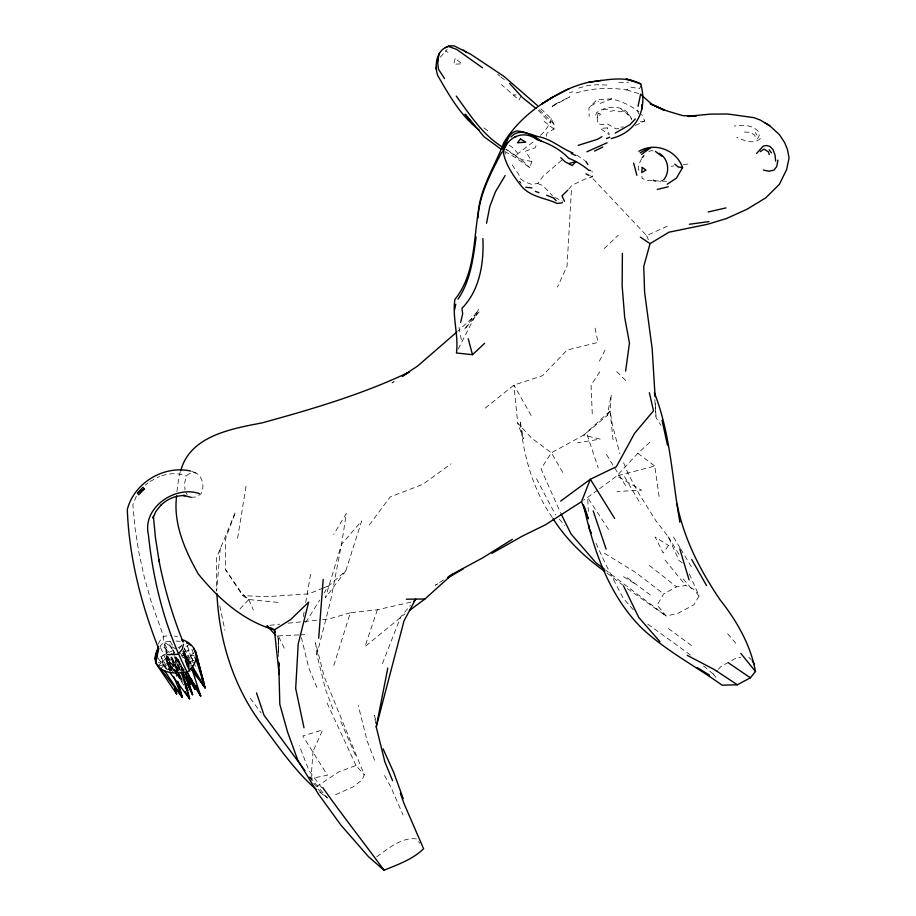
<?xml version="1.0" encoding="UTF-8"?>
<svg xmlns="http://www.w3.org/2000/svg" width="916" height="916" viewBox="0 0 916 916"><rect width="100%" height="100%" fill="white"/><g stroke="black" fill="none" stroke-linecap="round" stroke-linejoin="round"><path stroke-width="0.69" stroke-dasharray="4.58 3.44" d="M546.234 136.301L547.138 132.98L553.985 129.099L553.985 124.244L551.226 118.656L539.421 107.39M179.536 661.684L173.468 654.196L173.559 650.188L169.849 645.62L170.055 641.211L163.769 642.242L159.945 646.33L165.109 648.013L168.819 652.593L173.559 650.188L174.807 652.696M181.425 672.802L181.631 668.394L184.001 667.192M571.389 190.539L567.05 266.155L557.455 287.074M176.925 491.686L178.826 476.824L180.475 471.534M613.01 439.772L610.079 410.998L611.258 394.739L607.262 415.475L583.698 435.134L551.352 452.79L541.001 468.843L560.455 512.639M220.332 548.008L216.668 591.038L216.428 558.084L235.504 511.964L225.451 539.135L225.576 569.695L242.648 595.64L248.82 599.522L279.54 602.579M169.895 671.336L170.216 668.027L175.643 661.008L178.013 659.818L182.879 671.451M178.986 648.917L181.265 645.986L181.483 643.776M237.599 538.322L246.278 484.633M303.299 616.617L304.513 609.598M305.715 602.579L310.799 573.118M540.451 135.316L543.623 132.431L550.39 123.099L551.226 118.656M332.932 708.961L325.581 689.599L316.867 654.574L330.79 599.911L341.565 544.241L346.294 513.601L333.71 534.417M190.963 497.285L195.738 497.033L200.799 494.067C207.165 484.106 198.074 464.813 186.2 476.068L184.631 483.339L184.975 489.9M333.79 665.508L350.347 612.758L377.403 609.758L412.727 601.743M345.813 570.817L361.66 520.975L341.565 544.241L325.34 597.93L345.813 570.817L328.558 585.908L324.138 592.995M504.876 151.461L516.384 158.159L529.849 167.697L531.83 161.479L525.635 151.106L535.15 147.774L537.257 142.839M377.403 609.758L364.911 646.707L405.055 613.754M382.43 663.573L400.635 617.04L410.345 605.43M158.479 643.925L159.499 641.349L163.54 636.322L171.097 635.601M316.867 654.574L315.585 642.757L324.15 676.489L364.305 774.856L362.198 779.837L353.107 786.867L332.565 795.993M458.183 349.111L478.587 309.287L464.309 329.68L479.732 311.188L457.828 331.123M136.335 496.174L132.854 504.865L135.11 528.498L138.888 552.462L144.144 576.565L150.865 600.644L163.54 636.322L163.769 642.242L166.174 652.639M521.147 95.848L519.029 99.993L501.418 84.57M757.555 138.82L759.227 135.545L758.666 131.87C752.837 124.645 742.567 124.828 734.208 126.042M599.373 361.133L605.041 350.095M699.057 595.984L693.401 589.022L685.718 585.484L676.558 586.858L663.596 593.9L657.207 605.167L666.241 616.056L678.115 613.228L693.859 604.892L699.057 595.984L688.351 571.664M440.321 57.239L447.191 49.361M641.601 158.708L638.727 164.8L638.166 169.483L639.952 171.029M641.418 85.348L639.482 88.623L630.769 87.112L626.681 89.905C609.14 87.26 591.644 88.051 574.561 93.432M305.681 622.502L319.707 600.072M607.262 415.475L610.079 410.998L612.277 424.234L619.823 453.729M599.774 371.781L591.06 385.201L592.274 414.272M512.159 164.96L518.341 173.719L520.735 179.032L524.937 181.952L531.498 184.299L537.703 183.521L543.36 175.872L563.294 158.937M369.228 525.074L390.147 496.976L422.757 484.335L451.073 463.84M568.756 189.2L571.79 185.41L584.648 179.215L592.686 176.799L592.022 171.109M160.804 668.909L164.342 664.65L168.842 662.383L171.246 659.28L177.154 670.443M649.822 442.268L637.914 453.248L616.8 475.931L598.881 489.236M240.003 608.945L248.82 599.522L241.824 593.305L225.576 569.695M716.014 677.474L713.392 674.165L717.308 670.26M718.281 669.275L721.213 666.344L736.773 657.791L740.804 657.642M604.171 248.591L618.38 235.149M157.747 666.104L166.597 657.86L170.319 671.21M610.079 410.998L583.698 435.134L600.186 439.13L577.481 442.783M193.665 653.005L190.654 655.616L184.952 658.192L180.303 656.577L184.803 654.31L189.234 650.177L182.639 651.631M533.032 142.037L515.204 155.789L505.781 149.354M145.232 485.217L148.014 482.938M485.182 408.124L513.922 385.075L542.512 375.686L567.13 350.049L598.011 342.401L594.427 324.997M597.759 490.071L583.572 500.193M376.705 856.803C388.327 848.605 401.082 837.316 416.207 838.827L419.642 843.052M316.329 786.764L338.496 772.085L355.992 765.444L364.305 774.856M760.44 138.568C753.628 144.877 743.975 140.492 736.785 137.263M443.436 580L435.375 585.232L440.241 582.381M149.972 481.53L159.521 476.469M178.059 647.795L181.265 645.986M167.01 669.836L175.551 665.016L175.735 657.001L184.459 669.997M590.946 105.832L598.583 101.539M158.354 662.44L162.178 661.982L166.678 659.703L171.246 659.28L178.059 672.836M635.383 125.458L644.704 120.958L641.578 114.26M663.814 179.639L659.142 181.872L656.509 181.311M593.03 178.78L646.593 235.607L669.046 225.439M166.449 653.795L160.747 656.36L166.506 669.253M648.906 151.644L651.494 150.487L656.371 152.159M193.459 660.241L189.681 661.833L190.425 664.169M323.268 588.026L308.715 593.866L266.636 596.694L242.648 595.64M323.692 587.866L328.558 585.908M600.175 103.416L611.659 98.871C621.426 101.184 630.906 105.603 638.841 111.683M644.704 120.958L641.715 122L639.872 121.061M631.571 119.916C627.586 104.424 607.308 104.63 596.476 112.737L595.251 116.572L597.266 117.775L597.633 123.534L601.228 124.599L607.72 124.095L616.216 128.973L621.575 127.564M161.766 475.77C169.62 473.08 178.471 472.851 186.2 476.068M350.347 612.758L329.062 618.941L319.18 619.972M578.683 88.096L587.912 85.463L597.369 84.707L607.8 85.108M569.386 92.688L572.798 91.76M659.096 496.587L654.745 466.038L616.8 475.931L641.658 490.232L617.006 491.48M185.937 646.295L188.307 645.7M159.063 665.817L170.937 663.207L173.548 671.073M671.142 166.288L673.855 165.933M683.347 164.651L690.126 163.735M269.831 625.342L279.689 624.185M288.128 623.189L317.772 620.121M176.742 672.939L166.529 655.822L160.747 656.36L168.441 669.367M189.154 666.928L184.734 652.455L184.883 656.154L194.123 655.295M620.853 127.152L623.521 126.923M611.659 98.871L596.992 99.672L588.919 107.905L589.194 116.527M298.708 634.914L278.315 635.876L278.498 653.646M300.07 634.845L305.509 634.593M651.997 180.372L646.65 180.578L642.093 178.334L641.795 173.731M618.838 82.658L628.365 82.337M603.186 109.405L607.789 109.279L609.529 111.42L615.415 110.367L620.121 111.809L623.258 111.351L628.765 114.603L631.467 118.519M513.429 95.001L516.177 94.932M654.104 180.784L668.153 181.311M744.399 132.03L750.318 132.316L754.887 135.27L755.105 137.148M176.112 640.982L180.303 641.429M531.83 161.479L521.616 159.602L505.632 148.816M174.509 635.979L177.509 636.838M626.681 89.905L638.944 93.672M191.673 471.397L196.035 472.862M171.143 653.394L173.468 654.196M590.248 175.906L592.686 176.799M166.597 657.86L166.746 661.558L170.937 663.207M537.703 183.521L542.867 185.593L552.531 195.829M554.787 197.467L562.47 201.176M445.199 50.804L448.05 52.372M175.929 648.997L163.769 642.242L168.922 652.181M604.411 553.253L635.704 572.489L663.596 593.9M623.51 576.679L635.864 584.305M576.897 155.159L584.648 160.46M627.311 588.553L666.241 616.056L605.545 570.038M553.985 129.099L542.283 119.916M509.285 145.243L512.594 147.568L517.586 153.144M515.204 155.789L523.38 161.571L529.849 167.697M620.888 108.809L628.433 115.176M483.98 128L489.797 132.156M690.469 655.009L647.177 623.693M682.283 562.893L679.031 560.523L668.279 536.765L655.833 520.677L638.647 493.232L628.525 474.511L622.537 460.221M668.474 628.559L693.767 647.223M627.311 577.824L652.948 596.911M637.914 453.248L654.745 466.038M606.999 573.05L625.055 586.824M500.777 76.887L506.01 80.894M319.753 792.191L327.264 797.996L309.31 776.253M649.375 565.481L676.558 586.858M703.568 665.955L713.392 674.165M497.628 74.276L499.735 76.074M327.264 797.996L320.302 791.825L317.119 787.771M616.708 371.61L626.853 381.56M553.985 124.244L538.562 108.924M748.853 657.367L751.383 659.921M538.139 110.183L550.39 123.099M531.154 415.532L513.922 385.075L517.712 423.089L531.681 438.157L551.352 452.79L564.061 474.648M633.368 609.816L623.166 598.217L605.27 563.5L595.48 542.066M559.207 519.097L564.691 525.406M683.164 578.901L692.588 589.881M727.613 633.689L737.495 645.242M521.193 183.292L519.486 181.242L522.544 185.089M665.119 560.123L685.718 585.484M157.976 658.135L167.055 670.249M250.274 698.267L261.129 712.854M321.802 787.897L309.024 770.688L299.292 745.647M182.215 653.108L190.585 664.604M187.311 666.882L185.032 660.218L189.211 665.978M309.104 776.768L315.528 785.653M184.883 656.154L190.585 664.089M755.208 132.511L756.971 135.053M180.647 653.383L189.509 666.161M169.849 645.62L174.578 652.444M190.368 666.172L184.952 658.192L188.467 669.081M183.418 652.799L191.272 664.421M174.338 670.523L168.842 662.383L170.857 670.627M175.116 671.68L182.181 682.145M176.09 673.661L166.678 659.703L169.838 670.684M176.868 674.817L185.501 687.618M608.499 529.425L587.671 497.56L588.347 511.483M173.193 672.745L170.216 668.027L171.258 670.581M654.837 399.628L656.016 417.501L660.963 425.379M606.403 454.382L625.823 486.018M185.868 492.602L187.196 494.789M552.291 517.425C532.482 488.949 523.414 455.046 520.116 420.845L523.38 438.753L517.712 423.089M668.279 536.765L679.054 554.581M673.523 537.039L679.981 547.791M680.691 548.993L691.454 566.901M170.055 641.211L172.952 646.066M177.475 674.165L181.849 681.504M184.322 671.451L175.735 657.001L179.983 670.317M191.078 664.192L189.681 661.833L190.528 664.466M624.54 476.675L640.868 504.556M167.891 652.845L165.109 648.013L172.311 670.478M170.674 657.677L178.322 670.959M174.887 656.669L183.406 671.52M179.101 671.199L175.551 665.016L182.021 680.565M167.811 656.177L177.395 672.882M178.082 674.073L182.181 681.229M182.181 680.313L173.25 664.111L175.048 670.752M183.12 670.455L175.735 657.001L180.509 670.317M184.242 648.093L192.188 662.612M164.342 664.65L166.998 669.493M504.682 151.964L505.804 154.025M384.583 775.52L390.903 787.165L403.04 814.931M171.418 657.47L178.563 670.901L171.498 657.138M177.819 671.68L181.105 677.886M536.49 478.725L555.543 514.884M183.2 649.81L190.299 663.848M177.944 658.936L184.231 671.417M175.643 661.008L180.67 670.993M178.677 674.062L181.78 680.222M637.021 109.977L638.921 113.813M284.292 648.139L278.315 635.876L278.579 656.497M193.127 660.676L190.654 655.616L192.967 660.768M162.178 661.982L165.269 668.314M340.798 721.545L356.393 757.429M355.992 765.444L326.955 702.778M171.269 657.768L178.643 673.283M179.25 674.565L182.318 681.035M277.01 635.647L278.052 637.96L278.521 653.429M160.518 647.612L170.926 670.775M193.539 662.062L196.425 668.497M184.15 648.185L191.02 663.688L184.803 654.31L190.001 670.501M171.658 656.68L177.887 670.787M180.154 675.928L181.849 679.775M185.032 660.218L190.631 673.054M248.82 599.522L253.32 609.953M646.593 235.607L648.574 240.187M316.902 687.424L308.841 668.119L301.41 637.616M182.731 671.027L181.631 668.394L182.353 671.153M374.564 760.28L367.133 740.826L358.305 705.641M183.108 652.925L189.635 671.085M174.384 656.875L179.421 671.588M167.33 656.383L172.174 670.672M587.179 434.711L598.205 467.904M191.913 649.078L194.822 658.352M183.326 652.616L188.284 668.543M173.559 650.188L180.154 671.634M166.746 661.558L169.208 669.665M187.425 645.665L192.291 661.81M175.403 672.081L176.845 677.393M166.529 655.822L170.479 670.833M375.445 719.278L374.392 715.247L376.029 725.621M184.116 650.99L188.616 668.451M219.806 605.945L224.935 630.322M458.996 327.378L461.618 341.325M655.398 403.693L656.016 417.501M313.043 751.338L311.085 778.497L327.436 775.222L302.807 735.926L322.707 729.892L313.043 751.338M598.137 113.126L597.266 117.775L600.564 114.134L598.137 113.126M455.172 58.544L453.718 64.2L462.191 63.845L455.172 58.544M668.52 545.478L663.15 553.035L655.1 536.936L668.52 545.478M394.269 381.388L391.945 382.922L394.258 381.468M556.081 103.714L550.711 107.229L569.821 96.821L556.081 103.714M607.331 127.874L600.312 128.48L609.277 134.767L607.331 127.874"/><path stroke-width="1.37" d="M622.388 253.4L622.147 285.849L624.678 317.348L629.452 343.053L625.617 371.083M482.869 238.561C484.072 263.064 479.64 290.395 461.962 308.303L462.66 313.822L460.645 322.398M479.308 130.095C460.656 115.897 449.252 95.379 437.711 75.478C434.161 65.414 436.52 49.441 448.496 46.418L456.66 49.418L482.503 67.784M176.639 495.842C173.021 523.551 184.998 550.298 198.245 573.931C218.317 598.56 243.278 621.014 274.399 629.865L275.441 632.177M318.688 638.257L323.176 579.404M174.899 687.137L176.582 694.007L157.747 666.104C154.174 661.65 154.598 655.409 157.151 650.578M157.747 666.104C165.315 674.165 177.693 673.798 187.711 671.772C200.627 661.478 198.383 645.276 182.364 639.7M438.237 58.887L437.733 63.25L438.524 69.398L444.523 78.49M183.498 644.223L182.204 649.295L178.151 654.322L167.193 654.665M476.102 236.958C473.251 258.415 470.492 280.869 458.011 299.2M155.8 662.737L158.193 646.421L158.651 648.734L155.8 662.737L160.014 668.359M477.957 218.088C479.274 194.192 491.01 172.964 501.773 152.182M503.01 148.873L505.163 141.385M435.993 68.986L436.451 66.536M777.924 160.105L776.745 166.517L774.02 170.055L769.062 171.246L763.406 170.078M437.115 62.849L439.451 52.956M486.545 223.286L489.831 206.421L495.522 191.604L505.185 175.54M392.598 780.73L384.835 761.78L376.224 726.915L387.811 668.039M638.051 106.336L640.639 94.027M454.622 309.539L455.79 304.158M155.044 658.936L158.193 646.421M376.224 726.915L403.967 621.002L415.646 599.087L413.883 601.194M687.733 116.252L710.702 114.099L727.751 114.008L753.765 117.614L760.234 120.03L769.761 125.767L779.39 134.618L784.646 142.61L787.439 149.388L789.065 158.044L786.615 169.575L779.39 184.322L765.673 197.902L747.021 209.237L726.319 218.581L707.415 224.306L668.989 232.195L650.051 243.633L643.753 266.43L644.601 292.181L652.169 348.801L655.1 396.788M531.085 134.915L523.609 131.938L517.048 130.908C506.914 133.072 506.972 144.293 503.239 151.861C505.472 164.857 514.048 177.006 522.235 187.127C531.738 197.295 545.455 197.925 557.237 203.501L562.435 202.768M484.656 343.294L472.484 354.698L456.454 353.004C458.733 334.97 452.218 317.463 454.851 299.543C474.614 275.052 473.446 242.397 478.141 212.924C480.419 187.574 494.972 166.059 503.766 142.759C513.063 127.496 525.853 115.073 540.451 104.882C555.256 94.898 571.172 86.138 588.748 82.234C605.865 80.219 624.655 75.227 640.742 83.94C647.669 108.729 637.605 131.996 611.19 138.579M180.887 470.217C190.517 435.65 231.92 428.688 262.125 422.871C312.138 409.131 362.37 394.418 409.326 371.999L402.364 376.373M491.869 553.344L522.647 535.963L545.421 524.822L581.5 501.693L590.339 479.263L616.353 466.713L634.639 433.257L653.509 410.803L649.364 392.712M638.887 151.312C654.929 141.785 676.649 150.052 682.557 167.605L676.477 178.105L667.18 184.242M663.814 179.639C670.398 171.739 668.359 158.273 659.085 153.304M583.538 504.956C593.305 549.451 608.659 595.102 641.578 627.964C665.692 650.669 695.381 665.989 722.14 685.202L737.357 684.802L750.364 677.817L755.494 671.485C750.673 645.219 736.876 620.956 720.354 600.198C700.408 570.943 684.012 539.077 677.038 504.086M505.288 146.869C511.46 134.606 526.128 130.965 536.959 139.679C548.764 143.285 560.329 149.365 568.699 158.319C576.027 160.976 582.988 165.418 588.896 170.33L590.545 170.536M642.253 157.563L643.925 155.743M137.537 493.014L142.919 487.278L144.224 488.972L138.785 494.755L137.537 493.014L144.224 488.972M161.342 504.716L155.846 511.426L153.006 518.147L153.384 516.246L155.48 538.024L159.189 561.577L158.766 559.39C164.124 587.614 172.345 615.254 183.04 641.91L181.849 639.86M635.292 119L629.842 124.725L615.231 133.129M756.502 153.51L763.257 146.091L766.532 145.507L769.944 146.468L772.978 149.514L775.039 155.033L775.646 161.113M508.162 137.629C504.808 141.293 502.563 146.846 503.239 151.861M567.794 190.162L561.966 195.875L564.519 201.325M760.303 151.632L763.955 149.113L768.306 151.804L769.268 154.609M456.786 332.073L417.604 366.056L402.445 376.029M409.475 610.468L424.944 598.972L452.653 574.023L482.503 557.97L512.319 539.341M161.056 504.991C167.788 498.854 175.46 495.373 185.25 495.556L183.337 495.407L190.963 497.285M511.002 137.011C518.273 128.412 528.864 133.862 537.509 136.484C550.825 138.602 560.787 148.243 572.901 153.018M560.638 501.121L590.339 479.263L614.659 518.456M641.532 154.392L651.081 147.453M547.115 100.691L553.001 96.97L541.951 103.852L547.791 100.245M448.05 577.011L452.653 574.023M270.712 627.769L274.399 629.865L290.693 619.537L308.658 602.144L298.204 644.005L295.685 688.443L303.998 727.762M601.949 136.69L597.564 139.266L578.168 145.358M447.523 578.099L463.313 568.813M640.215 152.846L647.566 148.564M550.608 98.424L568.996 88.634M445.268 47.724L449.103 45.8L454.21 45.915L470.813 54.284L503.972 76.383L537.417 105.5M594.53 151.094L602.762 147.041M586.87 151.781L607.125 142.793M606.552 138.511L609.69 137.217M568.996 163.483L575.878 161.617L572.225 165.567L564.954 161.731L560.729 157.666M657.287 189.44L668.233 186.761M708.205 211.974L725.964 207.909M601.572 80.368L588.748 82.234M689.382 224.26L709.007 221.592M687.847 116.469L696.114 116.137L682.844 115.656L666.745 110.859L650.177 103.794L664.237 110.298L651.631 104.092L641.337 95.001M406.349 599.201L424.944 598.972M514.826 136.621L516.406 136.621M525.773 187.276L531.91 187.86M682.557 167.605L678.229 167.01L674.817 164.136M190.574 471.03C163.861 464.973 133.954 482.881 127.313 509.594C129.076 557.249 141.201 604.411 158.651 648.734M633.3 80.997L626.315 79.005L640.742 83.94M653.337 180.315L655.444 180.979M199.619 493.678C175.403 484.999 142.026 507.682 148.403 534.635C154.22 591.358 170.387 647.52 200.696 696.137L191.536 667.684M535.368 191.341L538.929 192.715M532.333 135.408L536.181 137.056M546.634 195.222L553.516 197.993L556.149 200.673M571.149 153.476L575.889 155.548M687.24 655.352L714.583 669.711L737.357 684.802M186.612 642.963L190.665 645.104M586.011 173.811L589.022 175.471M655.49 151.449L661.684 156.167M501.487 149.48L484.22 136.885L465.065 114.168L474.648 125.664M769.761 125.767L764.929 122.778M697.259 667.581L709.614 675.218M532.368 135.156L541.631 141.327M640.376 237.13L650.051 243.633M502.254 146.949C482.251 134.412 469.839 114.706 456.294 96.111M728.254 662.692L750.364 677.817M604.778 571.424C584.706 557.18 566.202 539.501 553.024 518.628M463.29 50.014L466.599 52.51M604.446 569.214L595.721 562.538L571.046 533.982L561.073 513.899M316.524 789.695C294.242 770.539 277.834 745.532 260.133 722.243C232.996 685.111 219.05 639.528 216.955 593.843M536.02 108.477L522.223 97.336L509.662 83.493M271.125 629.384L267.014 625.674L275.292 634.891M659.944 641.681L638.658 617.315L623.624 586.114M382.361 868.219L384.022 870.2C397.91 864.567 412.647 859.426 423.581 848.754L404.036 803.595L400.349 793.245M740.849 653.452L755.494 671.485M304.902 770.642L264.003 715.19L256.503 692.897M160.804 668.909L182.238 697.305L177.922 681.367M169.781 672.436L189.566 698.713L182.719 672.527M322.753 787.6C342.55 815.641 363.801 842.491 384.022 870.2L368.472 856.678L340.809 824.984L318.516 794.206L297.723 760.017L287.555 731.998L279.815 704.29L278.716 662.119M190.871 668.279L205.07 687.836L196.436 655.077M769.2 149.755L771.455 152.915M191.925 669.653L196.757 676.615L195.039 672.745M192.692 669.585L205.07 687.836L195.978 659.188M185.318 686.794L187.677 690.286L184.803 682.294M164.869 671.039L182.238 697.305L178.322 685.5M752.231 660.779L754.509 664.329M585.748 161.216L587.843 164.514M185.101 691.637L189.566 698.713L181.425 672.802M185.753 673.867L195.062 689.519L192.429 681.344M191.776 665.371L205.07 687.836L202.757 682.672M691.717 559.527L706.511 585.473M186.475 676.569L190.505 683.897L188.146 677.359M179.582 692.473L182.238 697.305L173.868 676.935M194.249 683.737L200.696 696.137L196.219 685.878M194.169 671.508L196.757 676.615M187.998 678.905L190.505 683.897L188.341 678.733M186.944 683.485L192.6 694.717L185.639 672.436M201.783 678.413L203.638 682.214L195.681 651.276M591.45 533.238L589.148 528.2L589.022 525.418M383.083 748.853L393.72 772.463L403.189 798.557M187.734 672.917L195.062 689.519L191.41 678.859M189.898 688.26L192.6 694.717L183.28 672.344M188.49 696.126L189.566 698.713M581.5 501.693L588.324 518.788L584.614 507.258M593.19 510.91L606.117 549.119M654.379 392.758C670.638 434.241 672.161 478.919 679.89 522.269M174.532 687.252L176.582 694.007L174.601 687.149M679.787 548.856L689.107 579.931M193.734 647.91L194.925 652.02M198.486 664.375L203.638 682.214M468.213 338.737L472.484 354.698M633.643 163.048L636.849 175.265M662.039 420.341L667.455 445.039M641.635 104.893L642.139 108.947M274.399 629.865L279.174 674.531L279.082 671.714M278.83 663.276L278.911 666.092M642.219 167.456L641.727 172.574L645.986 170.113L642.219 167.456M520.483 139.037L517.471 142.781L525.75 142.186L520.483 139.037M187.677 690.286L185.616 686.542L187.677 690.286"/></g></svg>
